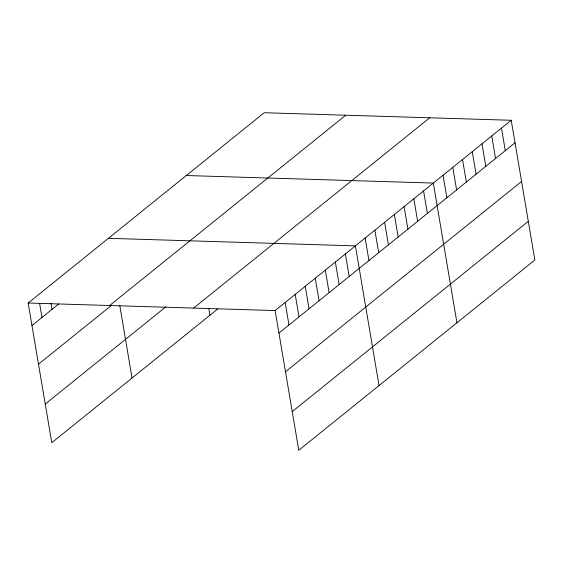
<?xml version="1.0" encoding="UTF-8"?>
<svg xmlns="http://www.w3.org/2000/svg" width="563" height="563" viewBox="0 0 563 563"><rect width="100%" height="100%" fill="white"/><g stroke="black" fill="none" stroke-linecap="round" stroke-linejoin="round"><path stroke-width="0.84" d="M217.74 308.946L51.782 442.722L28.15 303.021L264.23 112.727L511.218 120.278L534.85 259.979L298.77 450.273L275.138 310.572L511.218 120.278M31.957 325.534L58.714 303.971M109.658 305.512L345.738 115.218M38.502 364.205L111.411 305.442M45.237 404.051L165.754 306.905M193.637 308.081L429.717 117.787M278.952 333.092L515.032 142.798M285.49 371.763L521.57 181.469M292.232 411.602L528.312 221.308M186.325 175.522L433.313 183.074L456.945 322.775M108.42 238.318L355.408 245.876L379.04 385.578M28.15 303.021L275.138 310.572M501.485 128.132L505.293 150.652M491.745 135.979L495.553 158.499M482.005 143.825L485.813 166.345M472.266 151.679L476.08 174.199M462.533 159.526L466.34 182.046M452.793 167.38L456.6 189.893M443.053 175.227L446.86 197.747M423.573 190.927L427.387 213.447M413.84 198.774L417.647 221.294M404.1 206.628L407.908 229.141M394.36 214.475L398.168 236.995M384.62 222.322L388.435 244.842M374.888 230.176L378.695 252.696M365.148 238.022L368.955 260.542M345.372 253.962L349.187 276.482M335.344 262.048L339.151 284.568M325.308 270.134L329.116 292.654M315.273 278.221L319.08 300.741M305.237 286.314L309.052 308.827M295.209 294.4L299.016 316.92M285.174 302.486L288.981 325.006M208.817 308.496L209.95 315.224M119.792 305.568L132.045 378.019M51.001 303.302L52.028 309.361M39.649 303.591L41.993 317.448"/></g></svg>
